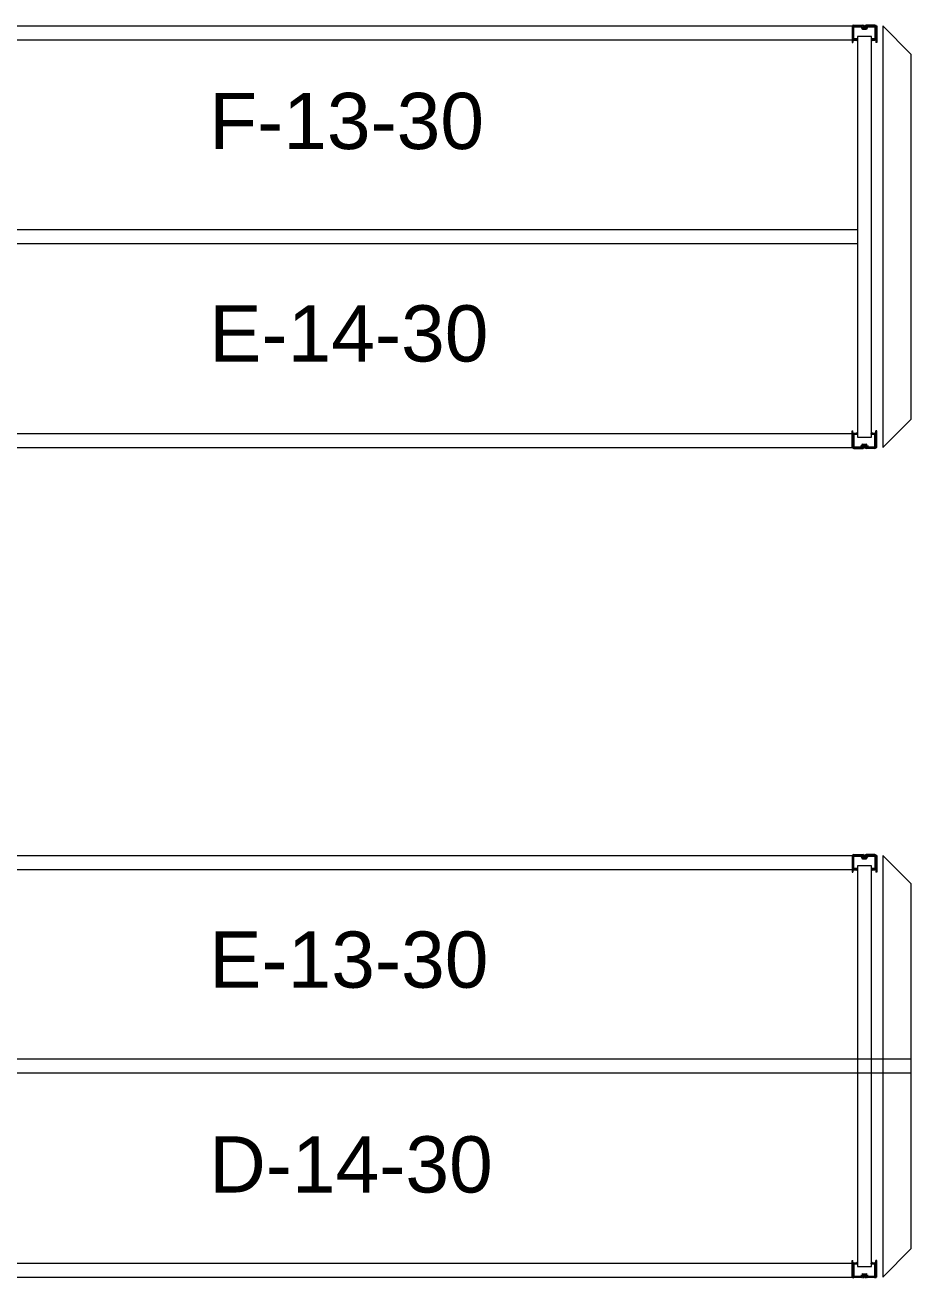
# Model space of a CAD drawing. Header units: inches. Extents: x 2743 to 10591, y -1604 to 5792.
# Drawn here: x 3742.7 to 3868.8, y -392.5 to -214.2 of the extents above; entities that cross this region are included whole.
import ezdxf

# ---------------------------------------------------------------- set-up
doc = ezdxf.new("R2010")
doc.units = ezdxf.units.IN
doc.header["$LTSCALE"] = 0.1875
doc.header["$MEASUREMENT"] = 0
for name, color, linetype, lineweight in [('22 Dimension', 7, 'Continuous', 5), ('32 Echelle', 160, 'Continuous', 15), ('33 Poutre', 30, 'Continuous', 15), ('37 Protection', 1, 'Continuous', 15)]:
    doc.layers.add(name, color=color, linetype=linetype, lineweight=lineweight)
doc.styles.add('arial', font='')
doc.styles.get('arial').set_extended_font_data('Arial')

msp = doc.modelspace()

# ---------------------------------------------------------------- hatches: boundary and pattern name
at = {"layer": '32 Echelle'}
for points in [[(3861.20882, -216.52988), (3861.20882, -216.34238), (3861.02132, -216.34238)], [(3861.20882, -216.52988), (3861.20882, -216.34238), (3861.02132, -216.34238)], [(3861.20882, -216.52988), (3861.20882, -216.34238), (3861.02132, -216.34238)], [(3863.20882, -216.52988), (3863.20882, -216.34238), (3863.39632, -216.34238)], [(3863.20882, -216.52988), (3863.20882, -216.34238), (3863.39632, -216.34238)], [(3863.20882, -216.52988), (3863.20882, -216.34238), (3863.39632, -216.34238)], [(3861.20882, -272.15488), (3861.20882, -272.34238), (3861.02132, -272.34238)], [(3861.20882, -272.15488), (3861.20882, -272.34238), (3861.02132, -272.34238)], [(3861.20882, -272.15488), (3861.20882, -272.34238), (3861.02132, -272.34238)], [(3863.20882, -272.15488), (3863.20882, -272.34238), (3863.39632, -272.34238)], [(3863.20882, -272.15488), (3863.20882, -272.34238), (3863.39632, -272.34238)], [(3863.20882, -272.15488), (3863.20882, -272.34238), (3863.39632, -272.34238)], [(3861.20882, -334.52988), (3861.20882, -334.34238), (3861.02132, -334.34238)], [(3861.20882, -334.52988), (3861.20882, -334.34238), (3861.02132, -334.34238)], [(3861.20882, -334.52988), (3861.20882, -334.34238), (3861.02132, -334.34238)], [(3863.20882, -334.52988), (3863.20882, -334.34238), (3863.39632, -334.34238)], [(3863.20882, -334.52988), (3863.20882, -334.34238), (3863.39632, -334.34238)], [(3863.20882, -334.52988), (3863.20882, -334.34238), (3863.39632, -334.34238)], [(3861.20882, -390.15488), (3861.20882, -390.34238), (3861.02132, -390.34238)], [(3861.20882, -390.15488), (3861.20882, -390.34238), (3861.02132, -390.34238)], [(3861.20882, -390.15488), (3861.20882, -390.34238), (3861.02132, -390.34238)], [(3863.20882, -390.15488), (3863.20882, -390.34238), (3863.39632, -390.34238)], [(3863.20882, -390.15488), (3863.20882, -390.34238), (3863.39632, -390.34238)], [(3863.20882, -390.15488), (3863.20882, -390.34238), (3863.39632, -390.34238)]]:
    msp.add_hatch(color=256, dxfattribs=at).paths.add_polyline_path(points)

# ---------------------------------------------------------------- linework, layer by layer
at = {"layer": '22 Dimension'}
for p, q in [((3861.20882, -243.34238), (3715.58382, -243.34238)), ((3861.20882, -245.34238), (3715.58382, -245.34238)), ((3868.83377, -361.34238), (3715.58382, -361.34238)), ((3868.83377, -363.34238), (3715.58382, -363.34238))]:
    msp.add_line(p, q, dxfattribs=at)
at = {"layer": '32 Echelle', "linetype": 'Continuous', "lineweight": 25}
for p, q in [((3860.58386, -214.52613), (3860.58386, -216.15863)), ((3860.58386, -214.52613), (3860.58386, -216.15863)), ((3860.58386, -214.52613), (3860.58386, -216.15863)), ((3860.67386, -216.15863), (3860.67386, -214.52613)), ((3860.67386, -216.15863), (3860.67386, -214.52613)), ((3860.67386, -216.15863), (3860.67386, -214.52613)), ((3861.69645, -214.34238), (3860.76761, -214.34238)), ((3861.69645, -214.34238), (3860.76761, -214.34238)), ((3861.69645, -214.34238), (3860.76761, -214.34238)), ((3860.76761, -214.43238), (3861.69645, -214.43238)), ((3860.76761, -214.43238), (3861.69645, -214.43238)), ((3860.76761, -214.43238), (3861.69645, -214.43238)), ((3861.7861, -214.49872), (3861.83001, -214.64236)), ((3861.7861, -214.49872), (3861.83001, -214.64236)), ((3861.7861, -214.49872), (3861.83001, -214.64236)), ((3861.91608, -214.61604), (3861.87217, -214.47241)), ((3861.91608, -214.61604), (3861.87217, -214.47241)), ((3861.91608, -214.61604), (3861.87217, -214.47241)), ((3862.4119, -214.68238), (3862.00573, -214.68238)), ((3862.4119, -214.68238), (3862.00573, -214.68238)), ((3862.4119, -214.68238), (3862.00573, -214.68238)), ((3862.00573, -214.77238), (3862.4119, -214.77238)), ((3862.00573, -214.77238), (3862.4119, -214.77238)), ((3862.00573, -214.77238), (3862.4119, -214.77238)), ((3862.54547, -214.47241), (3862.50155, -214.61604)), ((3862.54547, -214.47241), (3862.50155, -214.61604)), ((3862.54547, -214.47241), (3862.50155, -214.61604)), ((3862.58762, -214.64236), (3862.63153, -214.49872)), ((3862.58762, -214.64236), (3862.63153, -214.49872)), ((3862.58762, -214.64236), (3862.63153, -214.49872)), ((3863.65002, -214.34238), (3862.72119, -214.34238)), ((3863.65002, -214.34238), (3862.72119, -214.34238)), ((3863.65002, -214.34238), (3862.72119, -214.34238)), ((3862.72119, -214.43238), (3863.65002, -214.43238)), ((3862.72119, -214.43238), (3863.65002, -214.43238)), ((3862.72119, -214.43238), (3863.65002, -214.43238)), ((3863.74377, -214.52613), (3863.74377, -216.15863)), ((3863.74377, -214.52613), (3863.74377, -216.15863)), ((3863.74377, -214.52613), (3863.74377, -216.15863)), ((3863.83377, -216.15863), (3863.83377, -214.52613)), ((3863.83377, -216.15863), (3863.83377, -214.52613)), ((3863.83377, -216.15863), (3863.83377, -214.52613)), ((3861.18386, -216.25238), (3860.76761, -216.25238)), ((3861.18386, -216.25238), (3860.76761, -216.25238)), ((3861.18386, -216.25238), (3860.76761, -216.25238)), ((3860.76761, -216.34238), (3861.18386, -216.34238)), ((3860.76761, -216.34238), (3861.18386, -216.34238)), ((3860.76761, -216.34238), (3861.18386, -216.34238)), ((3861.18386, -216.34238), (3861.18386, -216.25238)), ((3861.18386, -216.34238), (3861.18386, -216.25238)), ((3861.18386, -216.34238), (3861.18386, -216.25238)), ((3863.65002, -216.25238), (3863.23377, -216.25238)), ((3863.23377, -216.25238), (3863.23377, -216.34238)), ((3863.65002, -216.25238), (3863.23377, -216.25238)), ((3863.23377, -216.25238), (3863.23377, -216.34238)), ((3863.65002, -216.25238), (3863.23377, -216.25238)), ((3863.23377, -216.25238), (3863.23377, -216.34238)), ((3863.23377, -216.34238), (3863.65002, -216.34238)), ((3863.23377, -216.34238), (3863.65002, -216.34238)), ((3863.23377, -216.34238), (3863.65002, -216.34238)), ((3860.58386, -274.15863), (3860.58386, -272.52613)), ((3860.58386, -274.15863), (3860.58386, -272.52613)), ((3860.58386, -274.15863), (3860.58386, -272.52613)), ((3860.67386, -272.52613), (3860.67386, -274.15863)), ((3860.67386, -272.52613), (3860.67386, -274.15863)), ((3860.67386, -272.52613), (3860.67386, -274.15863)), ((3860.76761, -272.34238), (3861.18386, -272.34238)), ((3860.76761, -272.34238), (3861.18386, -272.34238)), ((3860.76761, -272.34238), (3861.18386, -272.34238)), ((3861.18386, -272.43238), (3860.76761, -272.43238)), ((3861.18386, -272.43238), (3860.76761, -272.43238)), ((3861.18386, -272.43238), (3860.76761, -272.43238)), ((3861.18386, -272.34238), (3861.18386, -272.43238)), ((3861.18386, -272.34238), (3861.18386, -272.43238)), ((3861.18386, -272.34238), (3861.18386, -272.43238)), ((3863.23377, -272.34238), (3863.65002, -272.34238)), ((3863.23377, -272.43238), (3863.23377, -272.34238)), ((3863.23377, -272.34238), (3863.65002, -272.34238)), ((3863.23377, -272.43238), (3863.23377, -272.34238)), ((3863.23377, -272.34238), (3863.65002, -272.34238)), ((3863.23377, -272.43238), (3863.23377, -272.34238)), ((3863.65002, -272.43238), (3863.23377, -272.43238)), ((3863.65002, -272.43238), (3863.23377, -272.43238)), ((3863.65002, -272.43238), (3863.23377, -272.43238)), ((3863.74377, -274.15863), (3863.74377, -272.52613)), ((3863.74377, -274.15863), (3863.74377, -272.52613)), ((3863.74377, -274.15863), (3863.74377, -272.52613)), ((3863.83377, -272.52613), (3863.83377, -274.15863)), ((3863.83377, -272.52613), (3863.83377, -274.15863)), ((3863.83377, -272.52613), (3863.83377, -274.15863)), ((3860.76761, -274.25238), (3861.69645, -274.25238)), ((3860.76761, -274.25238), (3861.69645, -274.25238)), ((3860.76761, -274.25238), (3861.69645, -274.25238)), ((3861.69645, -274.34238), (3860.76761, -274.34238)), ((3861.69645, -274.34238), (3860.76761, -274.34238)), ((3861.69645, -274.34238), (3860.76761, -274.34238)), ((3861.7861, -274.18604), (3861.83001, -274.04241)), ((3861.7861, -274.18604), (3861.83001, -274.04241)), ((3861.7861, -274.18604), (3861.83001, -274.04241)), ((3861.91608, -274.06872), (3861.87217, -274.21236)), ((3861.91608, -274.06872), (3861.87217, -274.21236)), ((3861.91608, -274.06872), (3861.87217, -274.21236)), ((3862.00573, -273.91238), (3862.4119, -273.91238)), ((3862.00573, -273.91238), (3862.4119, -273.91238)), ((3862.00573, -273.91238), (3862.4119, -273.91238)), ((3862.4119, -274.00238), (3862.00573, -274.00238)), ((3862.4119, -274.00238), (3862.00573, -274.00238)), ((3862.4119, -274.00238), (3862.00573, -274.00238)), ((3862.54547, -274.21236), (3862.50155, -274.06872)), ((3862.54547, -274.21236), (3862.50155, -274.06872)), ((3862.54547, -274.21236), (3862.50155, -274.06872)), ((3862.58762, -274.04241), (3862.63153, -274.18604)), ((3862.58762, -274.04241), (3862.63153, -274.18604)), ((3862.58762, -274.04241), (3862.63153, -274.18604)), ((3862.72119, -274.25238), (3863.65002, -274.25238)), ((3862.72119, -274.25238), (3863.65002, -274.25238)), ((3862.72119, -274.25238), (3863.65002, -274.25238)), ((3863.65002, -274.34238), (3862.72119, -274.34238)), ((3863.65002, -274.34238), (3862.72119, -274.34238)), ((3863.65002, -274.34238), (3862.72119, -274.34238)), ((3860.58386, -332.52613), (3860.58386, -334.15863)), ((3860.58386, -332.52613), (3860.58386, -334.15863)), ((3860.58386, -332.52613), (3860.58386, -334.15863)), ((3860.67386, -334.15863), (3860.67386, -332.52613)), ((3860.67386, -334.15863), (3860.67386, -332.52613)), ((3860.67386, -334.15863), (3860.67386, -332.52613)), ((3861.69645, -332.34238), (3860.76761, -332.34238)), ((3861.69645, -332.34238), (3860.76761, -332.34238)), ((3861.69645, -332.34238), (3860.76761, -332.34238)), ((3860.76761, -332.43238), (3861.69645, -332.43238)), ((3860.76761, -332.43238), (3861.69645, -332.43238)), ((3860.76761, -332.43238), (3861.69645, -332.43238)), ((3861.7861, -332.49872), (3861.83001, -332.64236)), ((3861.7861, -332.49872), (3861.83001, -332.64236)), ((3861.7861, -332.49872), (3861.83001, -332.64236)), ((3861.91608, -332.61604), (3861.87217, -332.47241)), ((3861.91608, -332.61604), (3861.87217, -332.47241)), ((3861.91608, -332.61604), (3861.87217, -332.47241)), ((3862.4119, -332.68238), (3862.00573, -332.68238)), ((3862.4119, -332.68238), (3862.00573, -332.68238)), ((3862.4119, -332.68238), (3862.00573, -332.68238)), ((3862.00573, -332.77238), (3862.4119, -332.77238)), ((3862.00573, -332.77238), (3862.4119, -332.77238)), ((3862.00573, -332.77238), (3862.4119, -332.77238)), ((3862.54547, -332.47241), (3862.50155, -332.61604)), ((3862.54547, -332.47241), (3862.50155, -332.61604)), ((3862.54547, -332.47241), (3862.50155, -332.61604)), ((3862.58762, -332.64236), (3862.63153, -332.49872)), ((3862.58762, -332.64236), (3862.63153, -332.49872)), ((3862.58762, -332.64236), (3862.63153, -332.49872)), ((3863.65002, -332.34238), (3862.72119, -332.34238)), ((3863.65002, -332.34238), (3862.72119, -332.34238)), ((3863.65002, -332.34238), (3862.72119, -332.34238)), ((3862.72119, -332.43238), (3863.65002, -332.43238)), ((3862.72119, -332.43238), (3863.65002, -332.43238)), ((3862.72119, -332.43238), (3863.65002, -332.43238)), ((3863.74377, -332.52613), (3863.74377, -334.15863)), ((3863.74377, -332.52613), (3863.74377, -334.15863)), ((3863.74377, -332.52613), (3863.74377, -334.15863)), ((3863.83377, -334.15863), (3863.83377, -332.52613)), ((3863.83377, -334.15863), (3863.83377, -332.52613)), ((3863.83377, -334.15863), (3863.83377, -332.52613)), ((3861.18386, -334.25238), (3860.76761, -334.25238)), ((3861.18386, -334.25238), (3860.76761, -334.25238)), ((3861.18386, -334.25238), (3860.76761, -334.25238)), ((3860.76761, -334.34238), (3861.18386, -334.34238)), ((3860.76761, -334.34238), (3861.18386, -334.34238)), ((3860.76761, -334.34238), (3861.18386, -334.34238)), ((3861.18386, -334.34238), (3861.18386, -334.25238)), ((3861.18386, -334.34238), (3861.18386, -334.25238)), ((3861.18386, -334.34238), (3861.18386, -334.25238)), ((3863.65002, -334.25238), (3863.23377, -334.25238)), ((3863.23377, -334.25238), (3863.23377, -334.34238)), ((3863.65002, -334.25238), (3863.23377, -334.25238)), ((3863.23377, -334.25238), (3863.23377, -334.34238)), ((3863.65002, -334.25238), (3863.23377, -334.25238)), ((3863.23377, -334.25238), (3863.23377, -334.34238)), ((3863.23377, -334.34238), (3863.65002, -334.34238)), ((3863.23377, -334.34238), (3863.65002, -334.34238)), ((3863.23377, -334.34238), (3863.65002, -334.34238)), ((3860.58386, -392.15863), (3860.58386, -390.52613)), ((3860.58386, -392.15863), (3860.58386, -390.52613)), ((3860.58386, -392.15863), (3860.58386, -390.52613)), ((3860.67386, -390.52613), (3860.67386, -392.15863)), ((3860.67386, -390.52613), (3860.67386, -392.15863)), ((3860.67386, -390.52613), (3860.67386, -392.15863)), ((3860.76761, -390.34238), (3861.18386, -390.34238)), ((3860.76761, -390.34238), (3861.18386, -390.34238)), ((3860.76761, -390.34238), (3861.18386, -390.34238)), ((3861.18386, -390.43238), (3860.76761, -390.43238)), ((3861.18386, -390.43238), (3860.76761, -390.43238)), ((3861.18386, -390.43238), (3860.76761, -390.43238)), ((3861.18386, -390.34238), (3861.18386, -390.43238)), ((3861.18386, -390.34238), (3861.18386, -390.43238)), ((3861.18386, -390.34238), (3861.18386, -390.43238)), ((3861.7861, -392.18604), (3861.83001, -392.04241)), ((3861.7861, -392.18604), (3861.83001, -392.04241)), ((3861.7861, -392.18604), (3861.83001, -392.04241)), ((3861.91608, -392.06872), (3861.87217, -392.21236)), ((3861.91608, -392.06872), (3861.87217, -392.21236)), ((3861.91608, -392.06872), (3861.87217, -392.21236)), ((3862.00573, -391.91238), (3862.4119, -391.91238)), ((3862.00573, -391.91238), (3862.4119, -391.91238)), ((3862.00573, -391.91238), (3862.4119, -391.91238)), ((3862.4119, -392.00238), (3862.00573, -392.00238)), ((3862.4119, -392.00238), (3862.00573, -392.00238)), ((3862.4119, -392.00238), (3862.00573, -392.00238)), ((3862.54547, -392.21236), (3862.50155, -392.06872)), ((3862.54547, -392.21236), (3862.50155, -392.06872)), ((3862.54547, -392.21236), (3862.50155, -392.06872)), ((3862.58762, -392.04241), (3862.63153, -392.18604)), ((3862.58762, -392.04241), (3862.63153, -392.18604)), ((3862.58762, -392.04241), (3862.63153, -392.18604)), ((3863.23377, -390.34238), (3863.65002, -390.34238)), ((3863.23377, -390.43238), (3863.23377, -390.34238)), ((3863.23377, -390.34238), (3863.65002, -390.34238)), ((3863.23377, -390.43238), (3863.23377, -390.34238)), ((3863.23377, -390.34238), (3863.65002, -390.34238)), ((3863.23377, -390.43238), (3863.23377, -390.34238)), ((3863.65002, -390.43238), (3863.23377, -390.43238)), ((3863.65002, -390.43238), (3863.23377, -390.43238)), ((3863.65002, -390.43238), (3863.23377, -390.43238)), ((3863.74377, -392.15863), (3863.74377, -390.52613)), ((3863.74377, -392.15863), (3863.74377, -390.52613)), ((3863.74377, -392.15863), (3863.74377, -390.52613)), ((3863.83377, -390.52613), (3863.83377, -392.15863)), ((3863.83377, -390.52613), (3863.83377, -392.15863)), ((3863.83377, -390.52613), (3863.83377, -392.15863)), ((3860.76761, -392.25238), (3861.69645, -392.25238)), ((3860.76761, -392.25238), (3861.69645, -392.25238)), ((3860.76761, -392.25238), (3861.69645, -392.25238)), ((3861.69645, -392.34238), (3860.76761, -392.34238)), ((3861.69645, -392.34238), (3860.76761, -392.34238)), ((3861.69645, -392.34238), (3860.76761, -392.34238)), ((3862.72119, -392.25238), (3863.65002, -392.25238)), ((3862.72119, -392.25238), (3863.65002, -392.25238)), ((3862.72119, -392.25238), (3863.65002, -392.25238)), ((3863.65002, -392.34238), (3862.72119, -392.34238)), ((3863.65002, -392.34238), (3862.72119, -392.34238)), ((3863.65002, -392.34238), (3862.72119, -392.34238))]:
    msp.add_line(p, q, dxfattribs=at)
at = {"layer": '32 Echelle'}
for p, q in [((3861.20882, -216.34238), (3861.02132, -216.34238)), ((3861.20882, -216.52988), (3861.02132, -216.34238)), ((3861.20882, -216.34238), (3861.02132, -216.34238)), ((3861.20882, -216.52988), (3861.02132, -216.34238)), ((3861.20882, -216.34238), (3861.02132, -216.34238)), ((3861.20882, -216.52988), (3861.02132, -216.34238)), ((3863.20882, -215.84238), (3861.20882, -215.84238)), ((3861.20882, -215.84238), (3861.20882, -272.84238)), ((3863.20882, -215.84238), (3861.20882, -215.84238)), ((3861.20882, -215.84238), (3861.20882, -272.84238)), ((3863.20882, -215.84238), (3861.20882, -215.84238)), ((3861.20882, -215.84238), (3861.20882, -272.84238)), ((3861.20882, -216.52988), (3861.20882, -216.34238)), ((3861.20882, -216.52988), (3861.20882, -216.34238)), ((3861.20882, -216.52988), (3861.20882, -216.34238)), ((3863.20882, -272.84238), (3863.20882, -215.84238)), ((3863.20882, -272.84238), (3863.20882, -215.84238)), ((3863.20882, -272.84238), (3863.20882, -215.84238)), ((3863.20882, -216.34238), (3863.39632, -216.34238)), ((3863.20882, -216.52988), (3863.20882, -216.34238)), ((3863.20882, -216.52988), (3863.39632, -216.34238)), ((3863.20882, -216.34238), (3863.39632, -216.34238)), ((3863.20882, -216.52988), (3863.20882, -216.34238)), ((3863.20882, -216.52988), (3863.39632, -216.34238)), ((3863.20882, -216.34238), (3863.39632, -216.34238)), ((3863.20882, -216.52988), (3863.20882, -216.34238)), ((3863.20882, -216.52988), (3863.39632, -216.34238)), ((3861.20882, -272.15488), (3861.02132, -272.34238)), ((3861.20882, -272.15488), (3861.02132, -272.34238)), ((3861.20882, -272.15488), (3861.02132, -272.34238)), ((3861.20882, -272.34238), (3861.02132, -272.34238)), ((3861.20882, -272.34238), (3861.02132, -272.34238)), ((3861.20882, -272.34238), (3861.02132, -272.34238)), ((3861.20882, -272.15488), (3861.20882, -272.34238)), ((3861.20882, -272.15488), (3861.20882, -272.34238)), ((3861.20882, -272.15488), (3861.20882, -272.34238)), ((3863.20882, -272.15488), (3863.20882, -272.34238)), ((3863.20882, -272.15488), (3863.39632, -272.34238)), ((3863.20882, -272.15488), (3863.20882, -272.34238)), ((3863.20882, -272.15488), (3863.39632, -272.34238)), ((3863.20882, -272.15488), (3863.20882, -272.34238)), ((3863.20882, -272.15488), (3863.39632, -272.34238)), ((3863.20882, -272.34238), (3863.39632, -272.34238)), ((3863.20882, -272.34238), (3863.39632, -272.34238)), ((3863.20882, -272.34238), (3863.39632, -272.34238)), ((3861.20882, -272.84238), (3863.20882, -272.84238)), ((3861.20882, -272.84238), (3863.20882, -272.84238)), ((3861.20882, -272.84238), (3863.20882, -272.84238)), ((3861.20882, -334.34238), (3861.02132, -334.34238)), ((3861.20882, -334.52988), (3861.02132, -334.34238)), ((3861.20882, -334.34238), (3861.02132, -334.34238)), ((3861.20882, -334.52988), (3861.02132, -334.34238)), ((3861.20882, -334.34238), (3861.02132, -334.34238)), ((3861.20882, -334.52988), (3861.02132, -334.34238)), ((3863.20882, -333.84238), (3861.20882, -333.84238)), ((3861.20882, -333.84238), (3861.20882, -390.84238)), ((3863.20882, -333.84238), (3861.20882, -333.84238)), ((3861.20882, -333.84238), (3861.20882, -390.84238)), ((3863.20882, -333.84238), (3861.20882, -333.84238)), ((3861.20882, -333.84238), (3861.20882, -390.84238)), ((3861.20882, -334.52988), (3861.20882, -334.34238)), ((3861.20882, -334.52988), (3861.20882, -334.34238)), ((3861.20882, -334.52988), (3861.20882, -334.34238)), ((3863.20882, -390.84238), (3863.20882, -333.84238)), ((3863.20882, -390.84238), (3863.20882, -333.84238)), ((3863.20882, -390.84238), (3863.20882, -333.84238)), ((3863.20882, -334.34238), (3863.39632, -334.34238)), ((3863.20882, -334.52988), (3863.20882, -334.34238)), ((3863.20882, -334.52988), (3863.39632, -334.34238)), ((3863.20882, -334.34238), (3863.39632, -334.34238)), ((3863.20882, -334.52988), (3863.20882, -334.34238)), ((3863.20882, -334.52988), (3863.39632, -334.34238)), ((3863.20882, -334.34238), (3863.39632, -334.34238)), ((3863.20882, -334.52988), (3863.20882, -334.34238)), ((3863.20882, -334.52988), (3863.39632, -334.34238)), ((3861.20882, -390.15488), (3861.02132, -390.34238)), ((3861.20882, -390.15488), (3861.02132, -390.34238)), ((3861.20882, -390.15488), (3861.02132, -390.34238)), ((3861.20882, -390.15488), (3861.20882, -390.34238)), ((3861.20882, -390.15488), (3861.20882, -390.34238)), ((3861.20882, -390.15488), (3861.20882, -390.34238)), ((3863.20882, -390.15488), (3863.20882, -390.34238)), ((3863.20882, -390.15488), (3863.39632, -390.34238)), ((3863.20882, -390.15488), (3863.20882, -390.34238)), ((3863.20882, -390.15488), (3863.39632, -390.34238)), ((3863.20882, -390.15488), (3863.20882, -390.34238)), ((3863.20882, -390.15488), (3863.39632, -390.34238)), ((3861.20882, -390.34238), (3861.02132, -390.34238)), ((3861.20882, -390.34238), (3861.02132, -390.34238)), ((3861.20882, -390.34238), (3861.02132, -390.34238)), ((3861.20882, -390.84238), (3863.20882, -390.84238)), ((3861.20882, -390.84238), (3863.20882, -390.84238)), ((3861.20882, -390.84238), (3863.20882, -390.84238)), ((3863.20882, -390.34238), (3863.39632, -390.34238)), ((3863.20882, -390.34238), (3863.39632, -390.34238)), ((3863.20882, -390.34238), (3863.39632, -390.34238))]:
    msp.add_line(p, q, dxfattribs=at)
at = {"layer": '32 Echelle', "linetype": 'Continuous', "lineweight": 25}
for centre, radius, start, end in [((3860.76761, -214.52613), 0.18375, 90, 180), ((3860.76761, -214.52613), 0.18375, 90, 180), ((3860.76761, -214.52613), 0.18375, 90, 180), ((3860.76761, -214.52613), 0.09375, 90, 180), ((3860.76761, -214.52613), 0.09375, 90, 180), ((3860.76761, -214.52613), 0.09375, 90, 180), ((3861.69645, -214.52613), 0.18375, 17, 90), ((3861.69645, -214.52613), 0.18375, 17, 90), ((3861.69645, -214.52613), 0.18375, 17, 90), ((3861.69645, -214.52613), 0.09375, 17, 90), ((3861.69645, -214.52613), 0.09375, 17, 90), ((3861.69645, -214.52613), 0.09375, 17, 90), ((3862.00573, -214.58863), 0.18375, 197, 270), ((3862.00573, -214.58863), 0.18375, 197, 270), ((3862.00573, -214.58863), 0.18375, 197, 270), ((3862.00573, -214.58863), 0.09375, 197, 270), ((3862.00573, -214.58863), 0.09375, 197, 270), ((3862.00573, -214.58863), 0.09375, 197, 270), ((3862.4119, -214.58863), 0.09375, 270, 343), ((3862.4119, -214.58863), 0.09375, 270, 343), ((3862.4119, -214.58863), 0.09375, 270, 343), ((3862.4119, -214.58863), 0.18375, 270, 343), ((3862.4119, -214.58863), 0.18375, 270, 343), ((3862.4119, -214.58863), 0.18375, 270, 343), ((3862.72119, -214.52613), 0.18375, 90, 163), ((3862.72119, -214.52613), 0.18375, 90, 163), ((3862.72119, -214.52613), 0.18375, 90, 163), ((3862.72119, -214.52613), 0.09375, 90, 163), ((3862.72119, -214.52613), 0.09375, 90, 163), ((3862.72119, -214.52613), 0.09375, 90, 163), ((3863.65002, -214.52613), 0.18375, 0, 90), ((3863.65002, -214.52613), 0.18375, 0, 90), ((3863.65002, -214.52613), 0.18375, 0, 90), ((3863.65002, -214.52613), 0.09375, 0, 90), ((3863.65002, -214.52613), 0.09375, 0, 90), ((3863.65002, -214.52613), 0.09375, 0, 90), ((3860.76761, -216.15863), 0.18375, 180, 270), ((3860.76761, -216.15863), 0.18375, 180, 270), ((3860.76761, -216.15863), 0.18375, 180, 270), ((3860.76761, -216.15863), 0.09375, 180, 270), ((3860.76761, -216.15863), 0.09375, 180, 270), ((3860.76761, -216.15863), 0.09375, 180, 270), ((3863.65002, -216.15863), 0.09375, 270, 0), ((3863.65002, -216.15863), 0.18375, 270, 0), ((3863.65002, -216.15863), 0.09375, 270, 0), ((3863.65002, -216.15863), 0.18375, 270, 0), ((3863.65002, -216.15863), 0.09375, 270, 0), ((3863.65002, -216.15863), 0.18375, 270, 0), ((3860.76761, -272.52613), 0.18375, 90, 180), ((3860.76761, -272.52613), 0.18375, 90, 180), ((3860.76761, -272.52613), 0.18375, 90, 180), ((3860.76761, -272.52613), 0.09375, 90, 180), ((3860.76761, -272.52613), 0.09375, 90, 180), ((3860.76761, -272.52613), 0.09375, 90, 180), ((3863.65002, -272.52613), 0.18375, 0, 90), ((3863.65002, -272.52613), 0.18375, 0, 90), ((3863.65002, -272.52613), 0.18375, 0, 90), ((3863.65002, -272.52613), 0.09375, 0, 90), ((3863.65002, -272.52613), 0.09375, 0, 90), ((3863.65002, -272.52613), 0.09375, 0, 90), ((3860.76761, -274.15863), 0.18375, 180, 270), ((3860.76761, -274.15863), 0.18375, 180, 270), ((3860.76761, -274.15863), 0.18375, 180, 270), ((3860.76761, -274.15863), 0.09375, 180, 270), ((3860.76761, -274.15863), 0.09375, 180, 270), ((3860.76761, -274.15863), 0.09375, 180, 270), ((3861.69645, -274.15863), 0.09375, 270, 343), ((3861.69645, -274.15863), 0.09375, 270, 343), ((3861.69645, -274.15863), 0.09375, 270, 343), ((3861.69645, -274.15863), 0.18375, 270, 343), ((3861.69645, -274.15863), 0.18375, 270, 343), ((3861.69645, -274.15863), 0.18375, 270, 343), ((3862.00573, -274.09613), 0.18375, 90, 163), ((3862.00573, -274.09613), 0.18375, 90, 163), ((3862.00573, -274.09613), 0.18375, 90, 163), ((3862.00573, -274.09613), 0.09375, 90, 163), ((3862.00573, -274.09613), 0.09375, 90, 163), ((3862.00573, -274.09613), 0.09375, 90, 163), ((3862.4119, -274.09613), 0.18375, 17, 90), ((3862.4119, -274.09613), 0.18375, 17, 90), ((3862.4119, -274.09613), 0.18375, 17, 90), ((3862.4119, -274.09613), 0.09375, 17, 90), ((3862.4119, -274.09613), 0.09375, 17, 90), ((3862.4119, -274.09613), 0.09375, 17, 90), ((3862.72119, -274.15863), 0.18375, 197, 270), ((3862.72119, -274.15863), 0.18375, 197, 270), ((3862.72119, -274.15863), 0.18375, 197, 270), ((3862.72119, -274.15863), 0.09375, 197, 270), ((3862.72119, -274.15863), 0.09375, 197, 270), ((3862.72119, -274.15863), 0.09375, 197, 270), ((3863.65002, -274.15863), 0.09375, 270, 0), ((3863.65002, -274.15863), 0.18375, 270, 0), ((3863.65002, -274.15863), 0.09375, 270, 0), ((3863.65002, -274.15863), 0.18375, 270, 0), ((3863.65002, -274.15863), 0.09375, 270, 0), ((3863.65002, -274.15863), 0.18375, 270, 0), ((3860.76761, -332.52613), 0.18375, 90, 180), ((3860.76761, -332.52613), 0.18375, 90, 180), ((3860.76761, -332.52613), 0.18375, 90, 180), ((3860.76761, -332.52613), 0.09375, 90, 180), ((3860.76761, -332.52613), 0.09375, 90, 180), ((3860.76761, -332.52613), 0.09375, 90, 180), ((3861.69645, -332.52613), 0.18375, 17, 90), ((3861.69645, -332.52613), 0.18375, 17, 90), ((3861.69645, -332.52613), 0.18375, 17, 90), ((3861.69645, -332.52613), 0.09375, 17, 90), ((3861.69645, -332.52613), 0.09375, 17, 90), ((3861.69645, -332.52613), 0.09375, 17, 90), ((3862.00573, -332.58863), 0.18375, 197, 270), ((3862.00573, -332.58863), 0.18375, 197, 270), ((3862.00573, -332.58863), 0.18375, 197, 270), ((3862.00573, -332.58863), 0.09375, 197, 270), ((3862.00573, -332.58863), 0.09375, 197, 270), ((3862.00573, -332.58863), 0.09375, 197, 270), ((3862.4119, -332.58863), 0.09375, 270, 343), ((3862.4119, -332.58863), 0.09375, 270, 343), ((3862.4119, -332.58863), 0.09375, 270, 343), ((3862.4119, -332.58863), 0.18375, 270, 343), ((3862.4119, -332.58863), 0.18375, 270, 343), ((3862.4119, -332.58863), 0.18375, 270, 343), ((3862.72119, -332.52613), 0.18375, 90, 163), ((3862.72119, -332.52613), 0.18375, 90, 163), ((3862.72119, -332.52613), 0.18375, 90, 163), ((3862.72119, -332.52613), 0.09375, 90, 163), ((3862.72119, -332.52613), 0.09375, 90, 163), ((3862.72119, -332.52613), 0.09375, 90, 163), ((3863.65002, -332.52613), 0.18375, 0, 90), ((3863.65002, -332.52613), 0.18375, 0, 90), ((3863.65002, -332.52613), 0.18375, 0, 90), ((3863.65002, -332.52613), 0.09375, 0, 90), ((3863.65002, -332.52613), 0.09375, 0, 90), ((3863.65002, -332.52613), 0.09375, 0, 90), ((3860.76761, -334.15863), 0.18375, 180, 270), ((3860.76761, -334.15863), 0.18375, 180, 270), ((3860.76761, -334.15863), 0.18375, 180, 270), ((3860.76761, -334.15863), 0.09375, 180, 270), ((3860.76761, -334.15863), 0.09375, 180, 270), ((3860.76761, -334.15863), 0.09375, 180, 270), ((3863.65002, -334.15863), 0.09375, 270, 0), ((3863.65002, -334.15863), 0.18375, 270, 0), ((3863.65002, -334.15863), 0.09375, 270, 0), ((3863.65002, -334.15863), 0.18375, 270, 0), ((3863.65002, -334.15863), 0.09375, 270, 0), ((3863.65002, -334.15863), 0.18375, 270, 0), ((3860.76761, -390.52613), 0.18375, 90, 180), ((3860.76761, -390.52613), 0.18375, 90, 180), ((3860.76761, -390.52613), 0.18375, 90, 180), ((3860.76761, -390.52613), 0.09375, 90, 180), ((3860.76761, -390.52613), 0.09375, 90, 180), ((3860.76761, -390.52613), 0.09375, 90, 180), ((3862.00573, -392.09613), 0.18375, 90, 163), ((3862.00573, -392.09613), 0.18375, 90, 163), ((3862.00573, -392.09613), 0.18375, 90, 163), ((3862.00573, -392.09613), 0.09375, 90, 163), ((3862.00573, -392.09613), 0.09375, 90, 163), ((3862.00573, -392.09613), 0.09375, 90, 163), ((3862.4119, -392.09613), 0.18375, 17, 90), ((3862.4119, -392.09613), 0.18375, 17, 90), ((3862.4119, -392.09613), 0.18375, 17, 90), ((3862.4119, -392.09613), 0.09375, 17, 90), ((3862.4119, -392.09613), 0.09375, 17, 90), ((3862.4119, -392.09613), 0.09375, 17, 90), ((3863.65002, -390.52613), 0.18375, 0, 90), ((3863.65002, -390.52613), 0.18375, 0, 90), ((3863.65002, -390.52613), 0.18375, 0, 90), ((3863.65002, -390.52613), 0.09375, 0, 90), ((3863.65002, -390.52613), 0.09375, 0, 90), ((3863.65002, -390.52613), 0.09375, 0, 90), ((3860.76761, -392.15863), 0.18375, 180, 270), ((3860.76761, -392.15863), 0.18375, 180, 270), ((3860.76761, -392.15863), 0.18375, 180, 270), ((3860.76761, -392.15863), 0.09375, 180, 270), ((3860.76761, -392.15863), 0.09375, 180, 270), ((3860.76761, -392.15863), 0.09375, 180, 270), ((3861.69645, -392.15863), 0.09375, 270, 343), ((3861.69645, -392.15863), 0.09375, 270, 343), ((3861.69645, -392.15863), 0.09375, 270, 343), ((3861.69645, -392.15863), 0.18375, 270, 343), ((3861.69645, -392.15863), 0.18375, 270, 343), ((3861.69645, -392.15863), 0.18375, 270, 343), ((3862.72119, -392.15863), 0.18375, 197, 270), ((3862.72119, -392.15863), 0.18375, 197, 270), ((3862.72119, -392.15863), 0.18375, 197, 270), ((3862.72119, -392.15863), 0.09375, 197, 270), ((3862.72119, -392.15863), 0.09375, 197, 270), ((3862.72119, -392.15863), 0.09375, 197, 270), ((3863.65002, -392.15863), 0.09375, 270, 0), ((3863.65002, -392.15863), 0.18375, 270, 0), ((3863.65002, -392.15863), 0.09375, 270, 0), ((3863.65002, -392.15863), 0.18375, 270, 0), ((3863.65002, -392.15863), 0.09375, 270, 0), ((3863.65002, -392.15863), 0.18375, 270, 0)]:
    msp.add_arc(centre, radius, start, end, dxfattribs=at)
at = {"layer": '33 Poutre'}
for p, q in [((3716.33382, -214.34238), (3860.45882, -214.34238)), ((3860.45882, -214.34238), (3860.45882, -216.34238)), ((3860.45882, -214.34238), (3860.45882, -216.34238)), ((3860.45882, -214.46738), (3860.45882, -216.72338)), ((3860.45882, -214.46738), (3860.45882, -216.72338)), ((3860.57782, -214.46738), (3860.57782, -216.72338)), ((3860.57782, -214.46738), (3860.57782, -216.72338)), ((3860.70282, -214.22338), (3861.96482, -214.22338)), ((3860.70282, -214.22338), (3861.96482, -214.22338)), ((3861.96482, -214.34238), (3860.70282, -214.34238)), ((3861.96482, -214.34238), (3860.70282, -214.34238)), ((3862.08982, -214.68238), (3862.08982, -214.46738)), ((3862.08982, -214.68238), (3862.08982, -214.46738)), ((3862.08982, -214.68238), (3862.20882, -214.68238)), ((3862.08982, -214.68238), (3862.20882, -214.68238)), ((3862.20882, -214.68238), (3862.20882, -214.46738)), ((3862.20882, -214.68238), (3862.20882, -214.46738)), ((3862.20882, -214.68238), (3862.20882, -214.46738)), ((3862.32782, -214.68238), (3862.20882, -214.68238)), ((3862.32782, -214.68238), (3862.32782, -214.46738)), ((3863.71482, -214.22338), (3862.45282, -214.22338)), ((3862.45282, -214.34238), (3863.71482, -214.34238)), ((3863.83982, -214.46738), (3863.83982, -216.72338)), ((3863.95882, -214.34238), (3863.95882, -216.34238)), ((3863.95882, -214.46738), (3863.95882, -216.72338)), ((3716.33382, -216.34238), (3860.45882, -216.34238)), ((3860.45882, -216.72338), (3860.57782, -216.72338)), ((3860.45882, -216.72338), (3860.57782, -216.72338)), ((3863.95882, -216.72338), (3863.83982, -216.72338)), ((3716.33382, -272.34238), (3860.45882, -272.34238)), ((3860.45882, -274.21738), (3860.45882, -271.96138)), ((3860.45882, -271.96138), (3860.57782, -271.96138)), ((3860.45882, -274.21738), (3860.45882, -271.96138)), ((3860.45882, -271.96138), (3860.57782, -271.96138)), ((3860.45882, -274.34238), (3860.45882, -272.34238)), ((3860.45882, -274.34238), (3860.45882, -272.34238)), ((3860.57782, -274.21738), (3860.57782, -271.96138)), ((3860.57782, -274.21738), (3860.57782, -271.96138)), ((3863.95882, -271.96138), (3863.83982, -271.96138)), ((3863.83982, -274.21738), (3863.83982, -271.96138)), ((3863.95882, -274.21738), (3863.95882, -271.96138)), ((3863.95882, -274.34238), (3863.95882, -272.34238)), ((3716.33382, -274.34238), (3860.45882, -274.34238)), ((3861.96482, -274.34238), (3860.70282, -274.34238)), ((3861.96482, -274.34238), (3860.70282, -274.34238)), ((3860.70282, -274.46138), (3861.96482, -274.46138)), ((3860.70282, -274.46138), (3861.96482, -274.46138)), ((3862.08982, -274.00238), (3862.08982, -274.21738)), ((3862.08982, -274.00238), (3862.20882, -274.00238)), ((3862.08982, -274.00238), (3862.08982, -274.21738)), ((3862.08982, -274.00238), (3862.20882, -274.00238)), ((3862.20882, -274.00238), (3862.20882, -274.21738)), ((3862.32782, -274.00238), (3862.20882, -274.00238)), ((3862.20882, -274.00238), (3862.20882, -274.21738)), ((3862.20882, -274.00238), (3862.20882, -274.21738)), ((3862.32782, -274.00238), (3862.32782, -274.21738)), ((3862.45282, -274.34238), (3863.71482, -274.34238)), ((3863.71482, -274.46138), (3862.45282, -274.46138)), ((3716.33382, -332.34238), (3860.45882, -332.34238)), ((3860.45882, -332.34238), (3860.45882, -334.34238)), ((3860.45882, -332.34238), (3860.45882, -334.34238)), ((3860.45882, -332.46738), (3860.45882, -334.72338)), ((3860.45882, -332.46738), (3860.45882, -334.72338)), ((3860.57782, -332.46738), (3860.57782, -334.72338)), ((3860.57782, -332.46738), (3860.57782, -334.72338)), ((3860.70282, -332.22338), (3861.96482, -332.22338)), ((3860.70282, -332.22338), (3861.96482, -332.22338)), ((3861.96482, -332.34238), (3860.70282, -332.34238)), ((3861.96482, -332.34238), (3860.70282, -332.34238)), ((3862.08982, -332.68238), (3862.08982, -332.46738)), ((3862.08982, -332.68238), (3862.08982, -332.46738)), ((3862.08982, -332.68238), (3862.20882, -332.68238)), ((3862.08982, -332.68238), (3862.20882, -332.68238)), ((3862.20882, -332.68238), (3862.20882, -332.46738)), ((3862.20882, -332.68238), (3862.20882, -332.46738)), ((3862.20882, -332.68238), (3862.20882, -332.46738)), ((3862.32782, -332.68238), (3862.20882, -332.68238)), ((3862.32782, -332.68238), (3862.32782, -332.46738)), ((3863.71482, -332.22338), (3862.45282, -332.22338)), ((3862.45282, -332.34238), (3863.71482, -332.34238)), ((3863.83982, -332.46738), (3863.83982, -334.72338)), ((3863.95882, -332.34238), (3863.95882, -334.34238)), ((3863.95882, -332.46738), (3863.95882, -334.72338)), ((3716.33382, -334.34238), (3860.45882, -334.34238)), ((3860.45882, -334.72338), (3860.57782, -334.72338)), ((3860.45882, -334.72338), (3860.57782, -334.72338)), ((3863.95882, -334.72338), (3863.83982, -334.72338)), ((3860.45882, -392.21738), (3860.45882, -389.96138)), ((3860.45882, -389.96138), (3860.57782, -389.96138)), ((3860.45882, -392.21738), (3860.45882, -389.96138)), ((3860.45882, -389.96138), (3860.57782, -389.96138)), ((3860.57782, -392.21738), (3860.57782, -389.96138)), ((3860.57782, -392.21738), (3860.57782, -389.96138)), ((3863.95882, -389.96138), (3863.83982, -389.96138)), ((3863.83982, -392.21738), (3863.83982, -389.96138)), ((3863.95882, -392.21738), (3863.95882, -389.96138)), ((3716.33382, -390.34238), (3860.45882, -390.34238)), ((3860.45882, -392.34238), (3860.45882, -390.34238)), ((3860.45882, -392.34238), (3860.45882, -390.34238)), ((3862.08982, -392.00238), (3862.08982, -392.21738)), ((3862.08982, -392.00238), (3862.20882, -392.00238)), ((3862.08982, -392.00238), (3862.08982, -392.21738)), ((3862.08982, -392.00238), (3862.20882, -392.00238)), ((3862.20882, -392.00238), (3862.20882, -392.21738)), ((3862.32782, -392.00238), (3862.20882, -392.00238)), ((3862.20882, -392.00238), (3862.20882, -392.21738)), ((3862.20882, -392.00238), (3862.20882, -392.21738)), ((3862.32782, -392.00238), (3862.32782, -392.21738)), ((3863.95882, -392.34238), (3863.95882, -390.34238)), ((3716.33382, -392.34238), (3860.45882, -392.34238)), ((3861.96482, -392.34238), (3860.70282, -392.34238)), ((3861.96482, -392.34238), (3860.70282, -392.34238)), ((3862.45282, -392.34238), (3863.71482, -392.34238))]:
    msp.add_line(p, q, dxfattribs=at)
for centre, radius, start, end in [((3860.70282, -214.46738), 0.244, 90, 180), ((3860.70282, -214.46738), 0.244, 90, 180), ((3860.70282, -214.46738), 0.125, 90, 180), ((3860.70282, -214.46738), 0.125, 90, 180), ((3861.96482, -214.46738), 0.244, 0, 90), ((3861.96482, -214.46738), 0.244, 0, 90), ((3861.96482, -214.46738), 0.125, 0, 90), ((3861.96482, -214.46738), 0.125, 0, 90), ((3862.45282, -214.46738), 0.244, 90, 180), ((3862.45282, -214.46738), 0.125, 90, 180), ((3863.71482, -214.46738), 0.244, 0, 90), ((3863.71482, -214.46738), 0.125, 0, 90), ((3860.70282, -274.21738), 0.244, 180, 270), ((3860.70282, -274.21738), 0.244, 180, 270), ((3860.70282, -274.21738), 0.125, 180, 270), ((3860.70282, -274.21738), 0.125, 180, 270), ((3861.96482, -274.21738), 0.125, 270, 0), ((3861.96482, -274.21738), 0.244, 270, 0), ((3861.96482, -274.21738), 0.125, 270, 0), ((3861.96482, -274.21738), 0.244, 270, 0), ((3862.45282, -274.21738), 0.244, 180, 270), ((3862.45282, -274.21738), 0.125, 180, 270), ((3863.71482, -274.21738), 0.244, 270, 0), ((3863.71482, -274.21738), 0.125, 270, 0), ((3860.70282, -332.46738), 0.244, 90, 180), ((3860.70282, -332.46738), 0.244, 90, 180), ((3860.70282, -332.46738), 0.125, 90, 180), ((3860.70282, -332.46738), 0.125, 90, 180), ((3861.96482, -332.46738), 0.244, 0, 90), ((3861.96482, -332.46738), 0.244, 0, 90), ((3861.96482, -332.46738), 0.125, 0, 90), ((3861.96482, -332.46738), 0.125, 0, 90), ((3862.45282, -332.46738), 0.244, 90, 180), ((3862.45282, -332.46738), 0.125, 90, 180), ((3863.71482, -332.46738), 0.244, 0, 90), ((3863.71482, -332.46738), 0.125, 0, 90), ((3860.70282, -392.21738), 0.244, 180, 270), ((3860.70282, -392.21738), 0.244, 180, 270), ((3860.70282, -392.21738), 0.125, 180, 270), ((3860.70282, -392.21738), 0.125, 180, 270), ((3861.96482, -392.21738), 0.125, 270, 0), ((3861.96482, -392.21738), 0.244, 270, 0), ((3861.96482, -392.21738), 0.125, 270, 0), ((3861.96482, -392.21738), 0.244, 270, 0), ((3862.45282, -392.21738), 0.244, 180, 270), ((3862.45282, -392.21738), 0.125, 180, 270), ((3863.71482, -392.21738), 0.244, 270, 0), ((3863.71482, -392.21738), 0.125, 270, 0)]:
    msp.add_arc(centre, radius, start, end, dxfattribs=at)
at = {"layer": '37 Protection'}
for p, q in [((3864.83377, -214.34238), (3864.83377, -274.34238)), ((3864.83377, -214.34238), (3868.83377, -218.34238)), ((3868.83377, -218.34238), (3868.83377, -270.34238)), ((3864.83377, -274.34238), (3868.83377, -270.34238)), ((3864.83377, -332.34238), (3864.83377, -392.34238)), ((3864.83377, -332.34238), (3868.83377, -336.34238)), ((3868.83377, -336.34238), (3868.83377, -388.34238)), ((3864.83377, -392.34238), (3868.83377, -388.34238))]:
    msp.add_line(p, q, dxfattribs=at)

# ---------------------------------------------------------------- texts
at = {"layer": '22 Dimension', "char_height": 8, "attachment_point": 1, "style": 'arial'}
for s, insert in [('{\\fArial Unicode MS|b0|i0|c0|p2;\\C8;F-13-30}', (3768.93736, -223.86671)), ('{\\fArial Unicode MS|b0|i0|c0|p2;\\C8;E-14-30}', (3768.93736, -254.09049)), ('{\\fArial Unicode MS|b0|i0|c0|p2;\\C8;E-13-30}', (3768.93736, -343.17536)), ('{\\fArial Unicode MS|b0|i0|c0|p2;\\C8;D-14-30}', (3768.93736, -372.30832))]:
    msp.add_mtext_dynamic_manual_height_columns(s, width=68.8901007, gutter_width=5, heights=[0], dxfattribs=dict(at, insert=insert))

doc.saveas('drawing.dxf')
